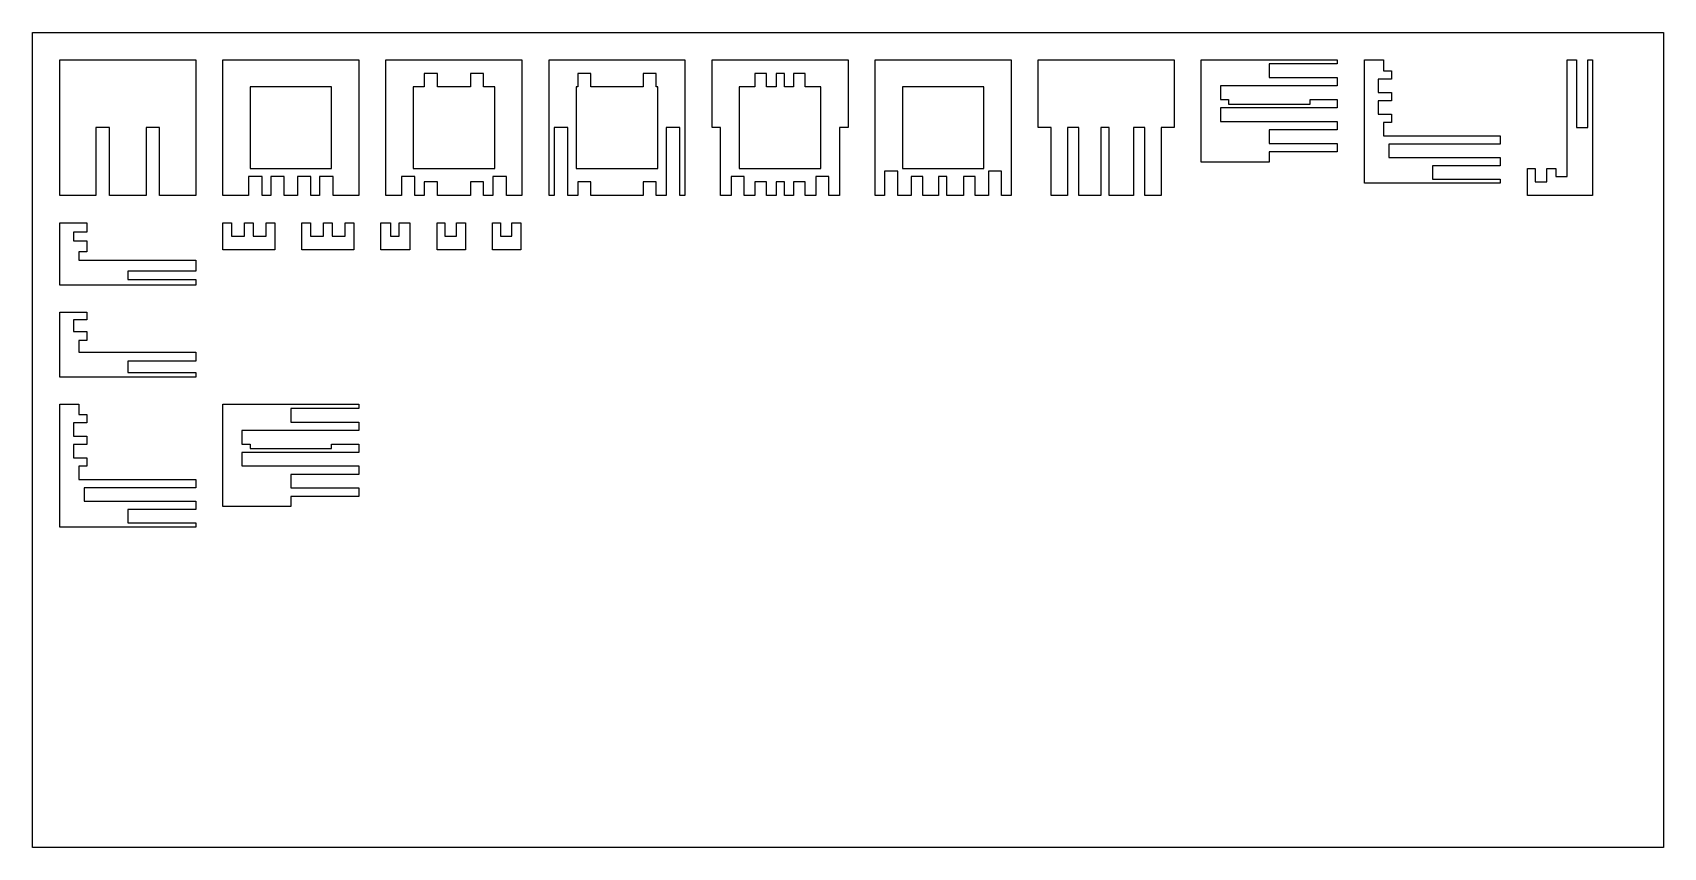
# Model space of a CAD drawing. Header units: metres. Extents: x 0 to 600, y 0 to 300.
import ezdxf

# ---------------------------------------------------------------- set-up
doc = ezdxf.new("R2010")
doc.units = ezdxf.units.M

msp = doc.modelspace()

# ---------------------------------------------------------------- linework, layer by layer
at = {"layer": 'C-1'}
for p, q in [((430, 252.340576), (430, 290)), ((430, 290), (480, 290)), ((480, 288.45112), (455, 288.45112)), ((455, 288.45112), (455, 283.461674)), ((480, 290), (480, 288.45112)), ((455, 283.461674), (480, 283.461674)), ((480, 283.461674), (480, 280.363913)), ((480, 280.363913), (437, 280.363913)), ((437, 280.363913), (437, 275.374467)), ((437, 275.374467), (440, 275.374467)), ((480, 272.276706), (437, 272.276706)), ((437, 272.276706), (437, 267.28726)), ((440, 275.374467), (440, 273.665195)), ((440, 273.665195), (470, 273.665195)), ((470, 273.665195), (470, 275.374467)), ((470, 275.374467), (480, 275.374467)), ((480, 275.374467), (480, 272.276706)), ((437, 267.28726), (480, 267.28726)), ((480, 264.1895), (455, 264.1895)), ((455, 264.1895), (455, 259.200053)), ((480, 267.28726), (480, 264.1895)), ((455, 259.200053), (480, 259.200053)), ((480, 259.200053), (480, 256.102293)), ((455, 252.340576), (430, 252.340576)), ((455, 256.102293), (455, 252.340576)), ((480, 256.102293), (455, 256.102293))]:
    msp.add_line(p, q, dxfattribs=at)
at = {"layer": 'C-2-1'}
for p, q in [((490, 244.506641), (490, 290)), ((490, 290), (497, 290)), ((497, 290), (497, 285.950899)), ((500, 282.815182), (495, 282.815182)), ((495, 282.815182), (495, 277.975619)), ((497, 285.950899), (500, 285.950899)), ((500, 285.950899), (500, 282.815182)), ((495, 277.975619), (500, 277.975619)), ((500, 277.975619), (500, 274.839902)), ((500, 274.839902), (495, 274.839902)), ((495, 274.839902), (495, 270.000339)), ((495, 270.000339), (500, 270.000339)), ((500, 270.000339), (500, 266.864622)), ((500, 266.864622), (497, 266.864622)), ((497, 266.864622), (497, 262.025059)), ((497, 262.025059), (540, 262.025059)), ((540, 258.889343), (499, 258.889343)), ((499, 258.889343), (499, 254.04978)), ((540, 262.025059), (540, 258.889343)), ((499, 254.04978), (540, 254.04978)), ((540, 254.04978), (540, 250.914063)), ((540, 250.914063), (515, 250.914063)), ((515, 250.914063), (515, 246.0745)), ((515, 246.0745), (540, 246.0745)), ((540, 246.0745), (540, 244.506641)), ((540, 244.506641), (490, 244.506641))]:
    msp.add_line(p, q, dxfattribs=at)
at = {"layer": 'C-2-2'}
for p, q in [((70, 220), (70, 230)), ((70, 230), (73.135717, 230)), ((73.135717, 230), (73.135717, 225)), ((77.97528, 225), (77.97528, 230)), ((77.97528, 230), (81.110997, 230)), ((81.110997, 230), (81.110997, 225)), ((85.95056, 225), (85.95056, 230)), ((85.95056, 230), (89.086276, 230)), ((89.086276, 230), (89.086276, 220)), ((73.135717, 225), (77.97528, 225)), ((81.110997, 225), (85.95056, 225)), ((89.086276, 220), (70, 220))]:
    msp.add_line(p, q, dxfattribs=at)
at = {"layer": 'C-3-1'}
for p, q in [((564.648371, 247), (564.648371, 290)), ((564.648371, 290), (567.983209, 290)), ((567.983209, 290), (567.983209, 265)), ((572.222557, 265), (572.222557, 290)), ((572.222557, 290), (573.889976, 290)), ((573.889976, 290), (573.889976, 240)), ((567.983209, 265), (572.222557, 265)), ((550, 240), (550, 250)), ((550, 250), (552.834838, 250)), ((552.834838, 250), (552.834838, 245)), ((557.074186, 245), (557.074186, 250)), ((557.074186, 250), (560.409023, 250)), ((560.409023, 250), (560.409023, 247)), ((560.409023, 247), (564.648371, 247)), ((573.889976, 240), (550, 240)), ((552.834838, 245), (557.074186, 245))]:
    msp.add_line(p, q, dxfattribs=at)
at = {"layer": 'C-3-2'}
for p, q in [((148.847726, 220), (148.847726, 230)), ((148.847726, 230), (151.682564, 230)), ((151.682564, 230), (151.682564, 225)), ((155.921912, 225), (155.921912, 230)), ((155.921912, 230), (159.256749, 230)), ((159.256749, 230), (159.256749, 220)), ((151.682564, 225), (155.921912, 225)), ((159.256749, 220), (148.847726, 220))]:
    msp.add_line(p, q, dxfattribs=at)
at = {"layer": 'C-4-1'}
for p, q in [((10, 207.041112), (10, 230)), ((10, 230), (20, 230)), ((20, 230), (20, 226.473347)), ((20, 226.473347), (15, 226.473347)), ((15, 226.473347), (15, 223.351479)), ((15, 223.351479), (20, 223.351479)), ((20, 223.351479), (20, 219.324827)), ((20, 219.324827), (17, 219.324827)), ((17, 219.324827), (17, 216.202959)), ((17, 216.202959), (60, 216.202959)), ((60, 216.202959), (60, 212.176306)), ((60, 212.176306), (35, 212.176306)), ((35, 212.176306), (35, 209.054438)), ((60, 207.041112), (10, 207.041112)), ((35, 209.054438), (60, 209.054438)), ((60, 209.054438), (60, 207.041112))]:
    msp.add_line(p, q, dxfattribs=at)
at = {"layer": 'C-4-2'}
for p, q in [((128.172553, 220), (128.172553, 230)), ((128.172553, 230), (131.699205, 230)), ((131.699205, 230), (131.699205, 225)), ((134.821073, 225), (134.821073, 230)), ((134.821073, 230), (138.847726, 230)), ((138.847726, 230), (138.847726, 220)), ((131.699205, 225), (134.821073, 225)), ((138.847726, 220), (128.172553, 220))]:
    msp.add_line(p, q, dxfattribs=at)
at = {"layer": 'C-5-1'}
for p, q in [((10, 173.151136), (10, 197.041112)), ((10, 197.041112), (20, 197.041112)), ((20, 194.206274), (15, 194.206274)), ((15, 194.206274), (15, 189.966926)), ((20, 197.041112), (20, 194.206274)), ((15, 189.966926), (20, 189.966926)), ((20, 186.632088), (17, 186.632088)), ((17, 186.632088), (17, 182.39274)), ((20, 189.966926), (20, 186.632088)), ((17, 182.39274), (60, 182.39274)), ((60, 182.39274), (60, 179.057903)), ((60, 179.057903), (35, 179.057903)), ((35, 179.057903), (35, 174.818555)), ((35, 174.818555), (60, 174.818555)), ((60, 174.818555), (60, 173.151136)), ((60, 173.151136), (10, 173.151136))]:
    msp.add_line(p, q, dxfattribs=at)
at = {"layer": 'C-5-2'}
for p, q in [((169.256749, 220), (169.256749, 230)), ((169.256749, 230), (172.091587, 230)), ((172.091587, 230), (172.091587, 225)), ((176.330935, 225), (176.330935, 230)), ((176.330935, 230), (179.665773, 230)), ((179.665773, 230), (179.665773, 220)), ((172.091587, 225), (176.330935, 225)), ((179.665773, 220), (169.256749, 220))]:
    msp.add_line(p, q, dxfattribs=at)
at = {"layer": 'C-6-1'}
for p, q in [((10, 117.963966), (10, 163.151136)), ((10, 163.151136), (17, 163.151136)), ((17, 163.151136), (17, 159.408224)), ((20, 156.272507), (15, 156.272507)), ((15, 156.272507), (15, 151.432944)), ((17, 159.408224), (20, 159.408224)), ((20, 159.408224), (20, 156.272507)), ((15, 151.432944), (20, 151.432944)), ((20, 151.432944), (20, 148.297227)), ((20, 148.297227), (15, 148.297227)), ((15, 148.297227), (15, 143.457664)), ((15, 143.457664), (20, 143.457664)), ((20, 140.321947), (17, 140.321947)), ((17, 140.321947), (17, 135.482384)), ((20, 143.457664), (20, 140.321947)), ((17, 135.482384), (60, 135.482384)), ((60, 132.346668), (19, 132.346668)), ((19, 132.346668), (19, 127.507105)), ((60, 135.482384), (60, 132.346668)), ((19, 127.507105), (60, 127.507105)), ((60, 127.507105), (60, 124.371388)), ((60, 124.371388), (35, 124.371388)), ((35, 124.371388), (35, 119.531825)), ((60, 117.963966), (10, 117.963966)), ((35, 119.531825), (60, 119.531825)), ((60, 119.531825), (60, 117.963966))]:
    msp.add_line(p, q, dxfattribs=at)
at = {"layer": 'C-6-2'}
for p, q in [((99.086276, 220), (99.086276, 230)), ((99.086276, 230), (102.221993, 230)), ((102.221993, 230), (102.221993, 225)), ((107.061556, 225), (107.061556, 230)), ((107.061556, 230), (110.197273, 230)), ((110.197273, 230), (110.197273, 225)), ((115.036836, 225), (115.036836, 230)), ((115.036836, 230), (118.172553, 230)), ((118.172553, 230), (118.172553, 220)), ((102.221993, 225), (107.061556, 225)), ((110.197273, 225), (115.036836, 225)), ((118.172553, 220), (99.086276, 220))]:
    msp.add_line(p, q, dxfattribs=at)
at = {"layer": 'C-7'}
for p, q in [((70, 125.491712), (70, 163.151136)), ((70, 163.151136), (120, 163.151136)), ((120, 163.151136), (120, 161.602256)), ((120, 161.602256), (95, 161.602256)), ((95, 161.602256), (95, 156.612809)), ((95, 156.612809), (120, 156.612809)), ((120, 156.612809), (120, 153.515049)), ((120, 153.515049), (77, 153.515049)), ((77, 153.515049), (77, 148.525603)), ((77, 148.525603), (80, 148.525603)), ((120, 145.427842), (77, 145.427842)), ((77, 145.427842), (77, 140.438396)), ((80, 148.525603), (80, 146.816331)), ((80, 146.816331), (110, 146.816331)), ((110, 146.816331), (110, 148.525603)), ((110, 148.525603), (120, 148.525603)), ((120, 148.525603), (120, 145.427842)), ((77, 140.438396), (120, 140.438396)), ((120, 140.438396), (120, 137.340636)), ((120, 137.340636), (95, 137.340636)), ((95, 137.340636), (95, 132.351189)), ((95, 132.351189), (120, 132.351189)), ((120, 132.351189), (120, 129.253429)), ((95, 129.253429), (95, 125.491712)), ((120, 129.253429), (95, 129.253429)), ((95, 125.491712), (70, 125.491712))]:
    msp.add_line(p, q, dxfattribs=at)
at = {"layer": 'sheet_boundary'}
for p, q in [((0, 300), (600, 300)), ((0, 0), (0, 300)), ((600, 300), (600, 0)), ((600, 0), (0, 0))]:
    msp.add_line(p, q, dxfattribs=at)
at = {"layer": 'Y-1'}
for p, q in [((10, 240), (10, 290)), ((10, 290), (60, 290)), ((60, 290), (60, 240)), ((28.258578, 265), (23.269132, 265)), ((23.269132, 265), (23.269132, 240)), ((28.258578, 240), (28.258578, 265)), ((46.730868, 265), (41.741422, 265)), ((41.741422, 265), (41.741422, 240)), ((46.730868, 240), (46.730868, 265)), ((23.269132, 240), (10, 240)), ((41.741422, 240), (28.258578, 240)), ((60, 240), (46.730868, 240))]:
    msp.add_line(p, q, dxfattribs=at)
at = {"layer": 'Y-2'}
for p, q in [((70, 240), (70, 290)), ((70, 290), (120, 290)), ((120, 290), (120, 240)), ((110, 280), (80, 280)), ((80, 280), (80, 250)), ((110, 250), (110, 280)), ((84.466151, 247), (79.476705, 247)), ((79.476705, 247), (79.476705, 240)), ((80, 250), (110, 250)), ((84.466151, 240), (84.466151, 247)), ((92.498297, 247), (87.658734, 247)), ((87.658734, 247), (87.658734, 240)), ((92.498297, 240), (92.498297, 247)), ((102.341266, 247), (97.501703, 247)), ((97.501703, 247), (97.501703, 240)), ((102.341266, 240), (102.341266, 247)), ((110.523295, 247), (105.533849, 247)), ((105.533849, 247), (105.533849, 240)), ((110.523295, 240), (110.523295, 247)), ((79.476705, 240), (70, 240)), ((87.658734, 240), (84.466151, 240)), ((97.501703, 240), (92.498297, 240)), ((105.533849, 240), (102.341266, 240)), ((120, 240), (110.523295, 240))]:
    msp.add_line(p, q, dxfattribs=at)
at = {"layer": 'Y-3'}
for p, q in [((130, 240), (130, 290)), ((130, 290), (180, 290)), ((180, 290), (180, 240)), ((144.111245, 285), (144.111245, 280)), ((148.950808, 285), (144.111245, 285)), ((148.950808, 280), (148.950808, 285)), ((165.888755, 285), (161.049192, 285)), ((161.049192, 285), (161.049192, 280)), ((165.888755, 280), (165.888755, 285)), ((144.111245, 280), (140, 280)), ((140, 280), (140, 250)), ((161.049192, 280), (148.950808, 280)), ((170, 280), (165.888755, 280)), ((170, 250), (170, 280)), ((140.673724, 247), (135.684277, 247)), ((135.684277, 247), (135.684277, 240)), ((140, 250), (170, 250)), ((140.673724, 240), (140.673724, 247)), ((174.315723, 247), (169.326276, 247)), ((169.326276, 247), (169.326276, 240)), ((174.315723, 240), (174.315723, 247)), ((135.684277, 240), (130, 240)), ((144.111245, 240), (140.673724, 240)), ((148.950808, 245), (144.111245, 245)), ((144.111245, 245), (144.111245, 240)), ((148.950808, 240), (148.950808, 245)), ((161.049192, 240), (148.950808, 240)), ((165.888755, 245), (161.049192, 245)), ((161.049192, 245), (161.049192, 240)), ((165.888755, 240), (165.888755, 245)), ((169.326276, 240), (165.888755, 240)), ((180, 240), (174.315723, 240))]:
    msp.add_line(p, q, dxfattribs=at)
at = {"layer": 'Y-4'}
for p, q in [((190, 240), (190, 290)), ((190, 290), (240, 290)), ((240, 290), (240, 240)), ((200.563756, 285), (200.563756, 280)), ((205.403319, 285), (200.563756, 285)), ((205.403319, 280), (205.403319, 285)), ((229.436244, 285), (224.596681, 285)), ((224.596681, 285), (224.596681, 280)), ((229.436244, 280), (229.436244, 285)), ((200.563756, 280), (200, 280)), ((200, 280), (200, 250)), ((224.596681, 280), (205.403319, 280)), ((230, 280), (229.436244, 280)), ((230, 250), (230, 280)), ((196.881296, 265), (191.89185, 265)), ((191.89185, 265), (191.89185, 240)), ((196.881296, 240), (196.881296, 265)), ((238.10815, 265), (233.118704, 265)), ((233.118704, 265), (233.118704, 240)), ((238.10815, 240), (238.10815, 265)), ((200, 250), (230, 250)), ((191.89185, 240), (190, 240)), ((200.563756, 240), (196.881296, 240)), ((205.403319, 245), (200.563756, 245)), ((200.563756, 245), (200.563756, 240)), ((205.403319, 240), (205.403319, 245)), ((224.596681, 240), (205.403319, 240)), ((229.436244, 245), (224.596681, 245)), ((224.596681, 245), (224.596681, 240)), ((229.436244, 240), (229.436244, 245)), ((233.118704, 240), (229.436244, 240)), ((240, 240), (238.10815, 240))]:
    msp.add_line(p, q, dxfattribs=at)
at = {"layer": 'Y-5'}
for p, q in [((250, 265), (250, 290)), ((250, 290), (300, 290)), ((300, 290), (300, 265)), ((265.774986, 285), (265.774986, 280)), ((270.014334, 285), (265.774986, 285)), ((270.014334, 280), (270.014334, 285)), ((276.674733, 285), (273.552865, 285)), ((273.552865, 285), (273.552865, 280)), ((276.674733, 280), (276.674733, 285)), ((284.225014, 285), (279.985666, 285)), ((279.985666, 285), (279.985666, 280)), ((284.225014, 280), (284.225014, 285)), ((265.774986, 280), (260, 280)), ((260, 280), (260, 250)), ((273.552865, 280), (270.014334, 280)), ((279.985666, 280), (276.674733, 280)), ((290, 280), (284.225014, 280)), ((290, 250), (290, 280)), ((253.088869, 265), (250, 265)), ((253.088869, 240), (253.088869, 265)), ((300, 265), (296.911131, 265)), ((296.911131, 265), (296.911131, 240)), ((261.855829, 247), (257.016267, 247)), ((257.016267, 247), (257.016267, 240)), ((260, 250), (290, 250)), ((261.855829, 240), (261.855829, 247)), ((292.983733, 247), (288.144171, 247)), ((288.144171, 247), (288.144171, 240)), ((292.983733, 240), (292.983733, 247)), ((257.016267, 240), (253.088869, 240)), ((265.774986, 240), (261.855829, 240)), ((270.014334, 245), (265.774986, 245)), ((265.774986, 245), (265.774986, 240)), ((270.014334, 240), (270.014334, 245)), ((273.552865, 240), (270.014334, 240)), ((276.674733, 245), (273.552865, 245)), ((273.552865, 245), (273.552865, 240)), ((276.674733, 240), (276.674733, 245)), ((279.985666, 240), (276.674733, 240)), ((284.225014, 245), (279.985666, 245)), ((279.985666, 245), (279.985666, 240)), ((284.225014, 240), (284.225014, 245)), ((288.144171, 240), (284.225014, 240)), ((296.911131, 240), (292.983733, 240))]:
    msp.add_line(p, q, dxfattribs=at)
at = {"layer": 'Y-6'}
for p, q in [((310, 240), (310, 290)), ((310, 290), (360, 290)), ((360, 290), (360, 240)), ((350, 280), (320, 280)), ((320, 280), (320, 250)), ((350, 250), (350, 280)), ((318.30834, 249), (313.468777, 249)), ((313.468777, 249), (313.468777, 240)), ((318.30834, 240), (318.30834, 249)), ((320, 250), (350, 250)), ((327.494834, 247), (323.255486, 247)), ((323.255486, 247), (323.255486, 240)), ((327.494834, 240), (327.494834, 247)), ((336.390235, 247), (333.268367, 247)), ((333.268367, 247), (333.268367, 240)), ((336.390235, 240), (336.390235, 247)), ((346.744514, 247), (342.505166, 247)), ((342.505166, 247), (342.505166, 240)), ((346.744514, 240), (346.744514, 247)), ((356.531223, 249), (351.69166, 249)), ((351.69166, 249), (351.69166, 240)), ((356.531223, 240), (356.531223, 249)), ((313.468777, 240), (310, 240)), ((323.255486, 240), (318.30834, 240)), ((333.268367, 240), (327.494834, 240)), ((342.505166, 240), (336.390235, 240)), ((351.69166, 240), (346.744514, 240)), ((360, 240), (356.531223, 240))]:
    msp.add_line(p, q, dxfattribs=at)
at = {"layer": 'Y-7'}
for p, q in [((370, 265), (370, 290)), ((370, 290), (420, 290)), ((420, 290), (420, 265)), ((374.760851, 265), (370, 265)), ((374.760851, 240), (374.760851, 265)), ((384.975334, 265), (380.735986, 265)), ((380.735986, 265), (380.735986, 240)), ((384.975334, 240), (384.975334, 265)), ((396.105736, 265), (392.983868, 265)), ((392.983868, 265), (392.983868, 240)), ((396.105736, 240), (396.105736, 265)), ((409.264014, 265), (405.024666, 265)), ((405.024666, 265), (405.024666, 240)), ((409.264014, 240), (409.264014, 265)), ((420, 265), (415.239149, 265)), ((415.239149, 265), (415.239149, 240)), ((380.735986, 240), (374.760851, 240)), ((392.983868, 240), (384.975334, 240)), ((405.024666, 240), (396.105736, 240)), ((415.239149, 240), (409.264014, 240))]:
    msp.add_line(p, q, dxfattribs=at)

doc.saveas('drawing.dxf')
